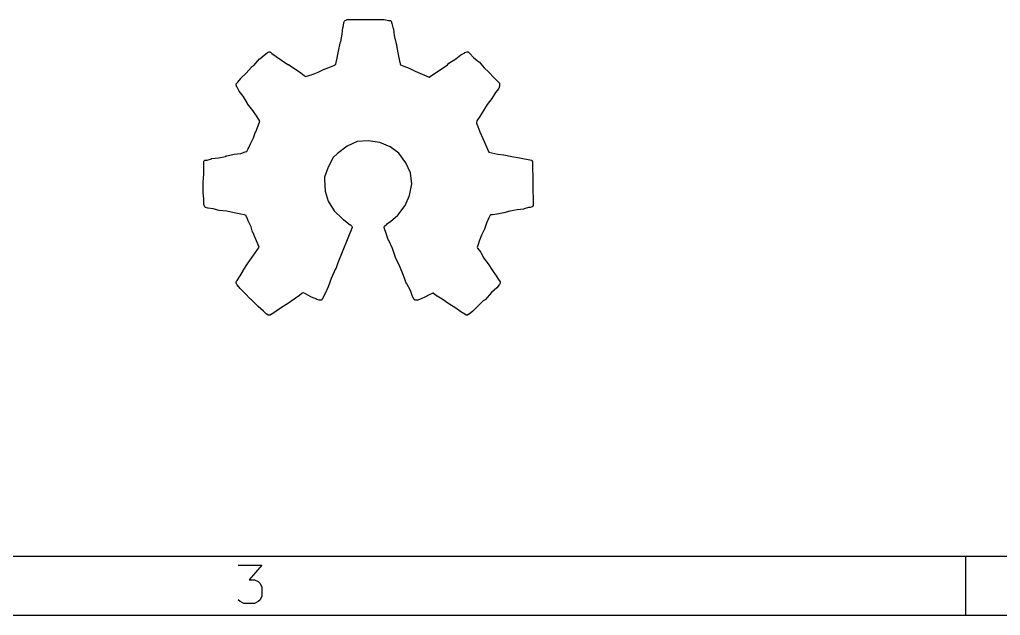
# Model space of a CAD drawing. Extents: x 0.4 to 11.3, y -7.9 to -0.4.
# Drawn here: x 5.034 to 6.346, y -7.874 to -7.077 of the extents above; entities that cross this region are included whole.
import ezdxf

# ---------------------------------------------------------------- set-up
doc = ezdxf.new("R2010")
doc.units = 0
doc.header["$MEASUREMENT"] = 0
doc.layers.add('RED2', color=1, linetype='CONTINUOUS')

msp = doc.modelspace()

# ---------------------------------------------------------------- linework, layer by layer
at = {"layer": 'RED2', "linetype": 'CONTINUOUS'}
for p, q in [((5.4664, -7.0877), (5.4674, -7.0817)), ((5.4674, -7.0815), (5.4675, -7.0813)), ((5.4674, -7.0817), (5.4674, -7.0815)), ((5.4675, -7.0813), (5.4685, -7.0793)), ((5.4685, -7.0793), (5.4687, -7.079)), ((5.4687, -7.0789), (5.4688, -7.0788)), ((5.4687, -7.079), (5.4687, -7.0789)), ((5.4688, -7.0788), (5.4689, -7.0787)), ((5.4689, -7.0787), (5.469, -7.0787)), ((5.469, -7.0787), (5.4693, -7.0785)), ((5.4693, -7.0785), (5.4713, -7.0775)), ((5.4713, -7.0775), (5.4713, -7.0775)), ((5.4713, -7.0775), (5.4714, -7.0775)), ((5.4714, -7.0775), (5.4716, -7.0774)), ((5.4716, -7.0774), (5.4719, -7.0773)), ((5.4719, -7.0773), (5.4719, -7.0774)), ((5.4719, -7.0774), (5.472, -7.0773)), ((5.472, -7.0773), (5.477, -7.0773)), ((5.477, -7.0773), (5.484, -7.0773)), ((5.484, -7.0773), (5.494, -7.0773)), ((5.494, -7.0773), (5.503, -7.0773)), ((5.503, -7.0773), (5.513, -7.0773)), ((5.513, -7.0773), (5.521, -7.0773)), ((5.521, -7.0773), (5.5211, -7.0774)), ((5.5211, -7.0774), (5.5213, -7.0774)), ((5.5213, -7.0774), (5.5271, -7.0783)), ((5.5271, -7.0783), (5.529, -7.0783)), ((5.529, -7.0783), (5.5291, -7.0784)), ((5.5291, -7.0784), (5.5291, -7.0783)), ((5.5291, -7.0783), (5.5292, -7.0784)), ((5.5292, -7.0784), (5.5296, -7.0785)), ((5.5296, -7.0785), (5.5299, -7.0787)), ((5.5299, -7.0787), (5.5303, -7.0789)), ((5.5303, -7.0789), (5.5305, -7.0793)), ((5.5305, -7.0793), (5.5305, -7.0794)), ((5.5305, -7.0794), (5.5305, -7.0794)), ((5.5305, -7.0794), (5.5306, -7.0795)), ((5.5306, -7.0795), (5.5316, -7.0825)), ((5.5316, -7.0825), (5.5316, -7.0825)), ((5.5316, -7.0825), (5.5316, -7.0825)), ((5.5316, -7.0825), (5.5336, -7.0895)), ((5.4634, -7.1065), (5.4654, -7.0967)), ((5.4654, -7.0967), (5.4663, -7.0878)), ((5.4663, -7.0878), (5.4664, -7.0878)), ((5.4664, -7.0878), (5.4664, -7.0877)), ((5.5336, -7.0895), (5.5336, -7.0897)), ((5.5336, -7.0897), (5.5337, -7.0898)), ((5.5337, -7.0898), (5.5346, -7.0987)), ((5.4604, -7.1196), (5.4624, -7.1087)), ((5.4624, -7.1087), (5.4625, -7.1085)), ((5.4625, -7.1083), (5.4634, -7.1065)), ((5.4625, -7.1085), (5.4625, -7.1083)), ((5.5346, -7.0987), (5.5376, -7.1096)), ((5.5376, -7.1096), (5.5376, -7.1098)), ((5.5376, -7.1098), (5.5377, -7.11)), ((5.5377, -7.11), (5.5377, -7.1118)), ((5.361, -7.1247), (5.365, -7.1217)), ((5.365, -7.1217), (5.3651, -7.1216)), ((5.3651, -7.1216), (5.3653, -7.1215)), ((5.3653, -7.1215), (5.3673, -7.1205)), ((5.3673, -7.1205), (5.3673, -7.1205)), ((5.3673, -7.1205), (5.3674, -7.1205)), ((5.3674, -7.1205), (5.3676, -7.1204)), ((5.3676, -7.1204), (5.3679, -7.1203)), ((5.3679, -7.1203), (5.3679, -7.1204)), ((5.3679, -7.1204), (5.368, -7.1203)), ((5.368, -7.1203), (5.3686, -7.1205)), ((5.3686, -7.1205), (5.369, -7.1207)), ((5.369, -7.1207), (5.3691, -7.1207)), ((5.3691, -7.1207), (5.3691, -7.1208)), ((5.3691, -7.1208), (5.3692, -7.1208)), ((5.3692, -7.1208), (5.3711, -7.1227)), ((5.3711, -7.1227), (5.3769, -7.1266)), ((5.4584, -7.1286), (5.4604, -7.1196)), ((5.5377, -7.1118), (5.5396, -7.1216)), ((5.5396, -7.1216), (5.5416, -7.1306)), ((5.6241, -7.1246), (5.6291, -7.1216)), ((5.6291, -7.1216), (5.6293, -7.1215)), ((5.6293, -7.1215), (5.6295, -7.1214)), ((5.6295, -7.1214), (5.6325, -7.1204)), ((5.6325, -7.1204), (5.6327, -7.1204)), ((5.6327, -7.1204), (5.633, -7.1203)), ((5.633, -7.1203), (5.6331, -7.1203)), ((5.6331, -7.1203), (5.6331, -7.1203)), ((5.6331, -7.1203), (5.6332, -7.1204)), ((5.6332, -7.1204), (5.6336, -7.1205)), ((5.6336, -7.1205), (5.6342, -7.1208)), ((5.6342, -7.1208), (5.6362, -7.1228)), ((5.6362, -7.1228), (5.6411, -7.1278)), ((5.3469, -7.1387), (5.3548, -7.1299)), ((5.3548, -7.1299), (5.3549, -7.1298)), ((5.3549, -7.1297), (5.3609, -7.1247)), ((5.3549, -7.1298), (5.3549, -7.1297)), ((5.3609, -7.1247), (5.361, -7.1247)), ((5.361, -7.1247), (5.361, -7.1247)), ((5.3769, -7.1266), (5.3769, -7.1266)), ((5.3769, -7.1266), (5.377, -7.1266)), ((5.377, -7.1266), (5.3839, -7.1316)), ((5.3839, -7.1316), (5.3839, -7.1316)), ((5.3839, -7.1316), (5.3925, -7.1373)), ((5.3925, -7.1373), (5.393, -7.1373)), ((5.393, -7.1373), (5.3932, -7.1374)), ((5.3932, -7.1374), (5.3933, -7.1374)), ((5.3933, -7.1374), (5.3935, -7.1374)), ((5.4542, -7.1385), (5.4566, -7.1369)), ((5.4566, -7.1369), (5.4574, -7.1346)), ((5.4574, -7.1346), (5.4584, -7.1287)), ((5.4584, -7.1287), (5.4584, -7.1286)), ((5.4584, -7.1287), (5.4584, -7.1287)), ((5.5416, -7.1306), (5.5416, -7.1307)), ((5.5416, -7.1307), (5.5416, -7.1307)), ((5.5416, -7.1307), (5.5426, -7.1365)), ((5.5426, -7.1365), (5.5432, -7.1377)), ((5.6059, -7.1377), (5.6078, -7.1358)), ((5.6078, -7.1358), (5.608, -7.1357)), ((5.608, -7.1357), (5.6081, -7.1356)), ((5.6081, -7.1356), (5.6171, -7.1296)), ((5.6171, -7.1296), (5.624, -7.1246)), ((5.6171, -7.1296), (5.6171, -7.1296)), ((5.624, -7.1246), (5.6241, -7.1246)), ((5.6241, -7.1246), (5.6241, -7.1246)), ((5.6411, -7.1278), (5.6481, -7.1337)), ((5.6481, -7.1337), (5.6482, -7.1338)), ((5.6482, -7.1338), (5.6483, -7.1339)), ((5.6483, -7.1339), (5.6552, -7.1419)), ((5.3298, -7.1558), (5.3368, -7.1489)), ((5.3368, -7.1489), (5.3437, -7.1409)), ((5.3437, -7.1409), (5.3439, -7.1408)), ((5.3439, -7.1408), (5.3441, -7.1406)), ((5.3441, -7.1406), (5.3469, -7.1387)), ((5.3935, -7.1374), (5.3936, -7.1375)), ((5.3936, -7.1375), (5.3937, -7.1375)), ((5.3937, -7.1375), (5.3939, -7.1376)), ((5.3939, -7.1376), (5.4029, -7.1436)), ((5.4029, -7.1436), (5.4029, -7.1436)), ((5.4029, -7.1436), (5.403, -7.1436)), ((5.403, -7.1436), (5.41, -7.1486)), ((5.41, -7.1486), (5.41, -7.1487)), ((5.41, -7.1487), (5.41, -7.1487)), ((5.41, -7.1487), (5.4149, -7.1526)), ((5.4195, -7.1524), (5.4264, -7.1504)), ((5.4264, -7.1504), (5.4333, -7.1475)), ((5.4333, -7.1475), (5.4413, -7.1435)), ((5.4413, -7.1435), (5.4414, -7.1434)), ((5.4413, -7.1435), (5.4413, -7.1435)), ((5.4414, -7.1434), (5.4494, -7.1404)), ((5.4494, -7.1404), (5.4542, -7.1385)), ((5.5432, -7.1377), (5.5476, -7.1395)), ((5.5476, -7.1395), (5.5476, -7.1395)), ((5.5476, -7.1395), (5.5477, -7.1395)), ((5.5477, -7.1395), (5.5547, -7.1425)), ((5.5547, -7.1425), (5.5547, -7.1425)), ((5.5547, -7.1425), (5.5547, -7.1425)), ((5.5547, -7.1425), (5.5627, -7.1465)), ((5.5627, -7.1465), (5.5818, -7.1541)), ((5.5818, -7.1541), (5.6059, -7.1377)), ((5.6552, -7.1419), (5.6612, -7.1478)), ((5.6612, -7.1478), (5.6682, -7.1548)), ((5.3233, -7.1639), (5.3235, -7.1636)), ((5.3235, -7.1634), (5.3238, -7.1628)), ((5.3235, -7.1636), (5.3235, -7.1634)), ((5.3238, -7.1628), (5.3258, -7.1609)), ((5.3258, -7.1609), (5.3297, -7.156)), ((5.3297, -7.156), (5.3298, -7.1559)), ((5.3298, -7.1559), (5.3298, -7.1558)), ((5.4149, -7.1526), (5.4164, -7.1533)), ((5.4164, -7.1533), (5.4167, -7.1533)), ((5.4167, -7.1533), (5.4195, -7.1524)), ((5.4195, -7.1524), (5.4195, -7.1524)), ((5.4195, -7.1524), (5.4195, -7.1524)), ((5.6682, -7.1548), (5.6722, -7.1588)), ((5.6722, -7.1588), (5.6752, -7.1618)), ((5.6752, -7.1618), (5.6755, -7.1624)), ((5.6755, -7.1624), (5.6757, -7.163)), ((5.6757, -7.163), (5.6757, -7.165)), ((5.3234, -7.1645), (5.3233, -7.1639)), ((5.3244, -7.1675), (5.3234, -7.1645)), ((5.3245, -7.1677), (5.3244, -7.1675)), ((5.3246, -7.1679), (5.3245, -7.1677)), ((5.3276, -7.1729), (5.3246, -7.1679)), ((5.3276, -7.173), (5.3276, -7.1729)), ((5.3276, -7.1729), (5.3276, -7.1729)), ((5.3326, -7.1799), (5.3276, -7.173)), ((5.6704, -7.1749), (5.6654, -7.1829)), ((5.6743, -7.17), (5.6704, -7.1749)), ((5.6744, -7.1698), (5.6743, -7.17)), ((5.6746, -7.1695), (5.6744, -7.1698)), ((5.6756, -7.1665), (5.6746, -7.1695)), ((5.6757, -7.166), (5.6756, -7.1663)), ((5.6756, -7.1663), (5.6756, -7.1665)), ((5.6757, -7.165), (5.6757, -7.166)), ((5.3383, -7.1885), (5.3326, -7.1799)), ((5.3326, -7.1799), (5.3326, -7.1799)), ((5.3383, -7.189), (5.3383, -7.1885)), ((5.3384, -7.1894), (5.3383, -7.189)), ((5.3384, -7.1895), (5.3384, -7.1894)), ((5.3384, -7.1894), (5.3384, -7.1894)), ((5.3385, -7.1896), (5.3384, -7.1895)), ((5.3385, -7.1897), (5.3385, -7.1896)), ((5.3387, -7.19), (5.3385, -7.1897)), ((5.6653, -7.183), (5.6594, -7.1909)), ((5.6654, -7.1829), (5.6653, -7.183)), ((5.6654, -7.1829), (5.6654, -7.1829)), ((5.3457, -7.199), (5.3387, -7.19)), ((5.3506, -7.2059), (5.3457, -7.199)), ((5.6544, -7.1989), (5.6494, -7.2069)), ((5.6594, -7.1909), (5.6544, -7.1989)), ((5.3536, -7.2109), (5.3506, -7.2059)), ((5.3525, -7.2204), (5.3544, -7.2145)), ((5.3551, -7.2131), (5.3536, -7.2109)), ((5.3536, -7.2109), (5.3536, -7.2109)), ((5.3536, -7.2109), (5.3536, -7.2109)), ((5.3544, -7.2145), (5.3545, -7.2144)), ((5.3545, -7.2143), (5.3551, -7.2131)), ((5.3545, -7.2144), (5.3545, -7.2143)), ((5.6455, -7.2127), (5.6447, -7.2153)), ((5.6447, -7.2153), (5.6447, -7.2157)), ((5.6447, -7.2157), (5.6465, -7.2203)), ((5.6494, -7.2069), (5.6455, -7.2127)), ((5.6494, -7.2069), (5.6494, -7.2069)), ((5.6494, -7.2069), (5.6494, -7.2069)), ((5.3465, -7.2353), (5.3494, -7.2274)), ((5.3494, -7.2274), (5.3495, -7.2274)), ((5.3495, -7.2273), (5.3525, -7.2204)), ((5.3495, -7.2274), (5.3495, -7.2273)), ((5.6465, -7.2203), (5.6495, -7.2273)), ((5.6495, -7.2273), (5.6495, -7.2273)), ((5.6495, -7.2273), (5.6535, -7.2363)), ((5.3425, -7.2433), (5.3465, -7.2353)), ((5.4854, -7.2406), (5.4718, -7.2464)), ((5.4999, -7.2397), (5.4854, -7.2406)), ((5.5156, -7.2416), (5.4999, -7.2397)), ((5.5292, -7.2475), (5.5156, -7.2416)), ((5.6535, -7.2363), (5.6535, -7.2363)), ((5.6535, -7.2363), (5.6535, -7.2364)), ((5.6535, -7.2364), (5.6612, -7.2546)), ((5.3296, -7.2564), (5.3355, -7.2544)), ((5.3355, -7.2544), (5.3378, -7.2536)), ((5.3378, -7.2536), (5.3395, -7.2503)), ((5.3395, -7.2503), (5.3425, -7.2433)), ((5.3425, -7.2433), (5.3425, -7.2433)), ((5.3425, -7.2433), (5.3425, -7.2433)), ((5.4718, -7.2464), (5.4591, -7.2563)), ((5.5408, -7.2562), (5.5292, -7.2475)), ((5.6612, -7.2546), (5.6733, -7.2574)), ((5.2803, -7.267), (5.2805, -7.2664)), ((5.2803, -7.27), (5.2803, -7.267)), ((5.2805, -7.2664), (5.2814, -7.2655)), ((5.2814, -7.2655), (5.282, -7.2653)), ((5.282, -7.2653), (5.2847, -7.2653)), ((5.2847, -7.2653), (5.2905, -7.2634)), ((5.2905, -7.2634), (5.2906, -7.2634)), ((5.2906, -7.2634), (5.2908, -7.2633)), ((5.2908, -7.2633), (5.2997, -7.2624)), ((5.2997, -7.2624), (5.3092, -7.2605)), ((5.3092, -7.2605), (5.3098, -7.2598)), ((5.3098, -7.2598), (5.31, -7.2597)), ((5.31, -7.2597), (5.3101, -7.2596)), ((5.3101, -7.2596), (5.3102, -7.2595)), ((5.3102, -7.2595), (5.3104, -7.2595)), ((5.3104, -7.2595), (5.3107, -7.2594)), ((5.3104, -7.2595), (5.3104, -7.2595)), ((5.3107, -7.2594), (5.3207, -7.2574)), ((5.3207, -7.2574), (5.3208, -7.2574)), ((5.3208, -7.2573), (5.3296, -7.2564)), ((5.3208, -7.2574), (5.3208, -7.2573)), ((5.4533, -7.262), (5.4465, -7.2747)), ((5.4591, -7.2563), (5.4533, -7.262)), ((5.5505, -7.2688), (5.5408, -7.2562)), ((5.6733, -7.2574), (5.6812, -7.2583)), ((5.6812, -7.2583), (5.6813, -7.2584)), ((5.6813, -7.2584), (5.6813, -7.2584)), ((5.6813, -7.2584), (5.6923, -7.2604)), ((5.6923, -7.2604), (5.6923, -7.2604)), ((5.6923, -7.2604), (5.6923, -7.2604)), ((5.6923, -7.2604), (5.7023, -7.2624)), ((5.7023, -7.2624), (5.7183, -7.2654)), ((5.7183, -7.2654), (5.7185, -7.2654)), ((5.7185, -7.2654), (5.7186, -7.2654)), ((5.7186, -7.2654), (5.7187, -7.2655)), ((5.7187, -7.2655), (5.7189, -7.2656)), ((5.7189, -7.2656), (5.7192, -7.266)), ((5.7192, -7.266), (5.7195, -7.2663)), ((5.7195, -7.2663), (5.7196, -7.2666)), ((5.7196, -7.2666), (5.7196, -7.2667)), ((5.7196, -7.2667), (5.7196, -7.2667)), ((5.7196, -7.2667), (5.7197, -7.267)), ((5.7197, -7.267), (5.7207, -7.326)), ((5.2803, -7.275), (5.2803, -7.27)), ((5.2803, -7.2839), (5.2803, -7.275)), ((5.4465, -7.2747), (5.4417, -7.2883)), ((5.5564, -7.2825), (5.5505, -7.2688)), ((5.2793, -7.2949), (5.2803, -7.2839)), ((5.4417, -7.2883), (5.4417, -7.291)), ((5.4417, -7.291), (5.4426, -7.3067)), ((5.5583, -7.2969), (5.5564, -7.2825)), ((5.2793, -7.295), (5.2793, -7.2949)), ((5.2793, -7.2949), (5.2793, -7.2949)), ((5.2793, -7.297), (5.2793, -7.295)), ((5.2793, -7.309), (5.2793, -7.297)), ((5.4426, -7.3067), (5.4465, -7.3203)), ((5.5554, -7.3125), (5.5583, -7.2969)), ((5.2794, -7.3091), (5.2793, -7.309)), ((5.2793, -7.3092), (5.2794, -7.3091)), ((5.2803, -7.3171), (5.2793, -7.3092)), ((5.2803, -7.322), (5.2803, -7.3171)), ((5.4465, -7.3203), (5.4543, -7.333)), ((5.5495, -7.3262), (5.5554, -7.3125)), ((5.2803, -7.325), (5.2803, -7.322)), ((5.2804, -7.3251), (5.2803, -7.325)), ((5.2804, -7.3254), (5.2803, -7.3251)), ((5.2803, -7.3251), (5.2804, -7.3251)), ((5.2805, -7.3256), (5.2804, -7.3254)), ((5.2805, -7.3257), (5.2805, -7.3256)), ((5.2815, -7.3277), (5.2805, -7.3257)), ((5.2805, -7.3257), (5.2805, -7.3257)), ((5.2819, -7.3283), (5.2815, -7.3277)), ((5.2823, -7.3285), (5.2819, -7.3283)), ((5.2824, -7.3285), (5.2823, -7.3285)), ((5.2824, -7.3286), (5.2824, -7.3285)), ((5.2825, -7.3286), (5.2824, -7.3286)), ((5.2855, -7.3296), (5.2825, -7.3286)), ((5.2856, -7.3296), (5.2855, -7.3296)), ((5.2858, -7.3296), (5.2856, -7.3296)), ((5.2927, -7.3306), (5.2858, -7.3296)), ((5.3006, -7.3326), (5.2927, -7.3306)), ((5.3007, -7.3326), (5.3006, -7.3326)), ((5.3008, -7.3327), (5.3007, -7.3326)), ((5.3107, -7.3336), (5.3008, -7.3327)), ((5.3207, -7.3356), (5.3107, -7.3336)), ((5.4543, -7.333), (5.465, -7.3436)), ((5.5398, -7.3389), (5.5495, -7.3262)), ((5.6893, -7.3336), (5.6814, -7.3356)), ((5.6993, -7.3316), (5.6893, -7.3336)), ((5.7082, -7.3307), (5.6993, -7.3316)), ((5.7084, -7.3306), (5.7082, -7.3307)), ((5.7085, -7.3306), (5.7084, -7.3306)), ((5.7143, -7.3287), (5.7085, -7.3306)), ((5.716, -7.3287), (5.7143, -7.3287)), ((5.7163, -7.3286), (5.716, -7.3287)), ((5.7165, -7.3286), (5.7163, -7.3286)), ((5.7195, -7.3276), (5.7165, -7.3286)), ((5.7196, -7.3275), (5.7195, -7.3276)), ((5.7197, -7.3275), (5.7196, -7.3275)), ((5.7201, -7.3273), (5.7197, -7.3275)), ((5.7197, -7.3275), (5.7197, -7.3275)), ((5.7203, -7.3269), (5.7201, -7.3273)), ((5.7206, -7.3266), (5.7203, -7.3269)), ((5.7207, -7.326), (5.7206, -7.3261)), ((5.7206, -7.3261), (5.7207, -7.3261)), ((5.7207, -7.3261), (5.7206, -7.3262)), ((5.7206, -7.3262), (5.7206, -7.3266)), ((5.3296, -7.3376), (5.3207, -7.3356)), ((5.3297, -7.3376), (5.3296, -7.3376)), ((5.3346, -7.3386), (5.3297, -7.3376)), ((5.3297, -7.3376), (5.3297, -7.3376)), ((5.3367, -7.3393), (5.3346, -7.3386)), ((5.3374, -7.3415), (5.3367, -7.3393)), ((5.3374, -7.3416), (5.3374, -7.3415)), ((5.3375, -7.3416), (5.3374, -7.3416)), ((5.3395, -7.3466), (5.3375, -7.3416)), ((5.3395, -7.3467), (5.3395, -7.3466)), ((5.3434, -7.3546), (5.3395, -7.3467)), ((5.3395, -7.3467), (5.3395, -7.3467)), ((5.465, -7.3436), (5.4667, -7.3445)), ((5.4667, -7.3445), (5.4669, -7.3446)), ((5.4669, -7.3446), (5.467, -7.3447)), ((5.467, -7.3447), (5.472, -7.3487)), ((5.53, -7.3476), (5.5398, -7.3389)), ((5.6615, -7.3427), (5.6585, -7.3496)), ((5.6634, -7.339), (5.6615, -7.3427)), ((5.6637, -7.3387), (5.6634, -7.339)), ((5.666, -7.3387), (5.6637, -7.3387)), ((5.6661, -7.3386), (5.666, -7.3387)), ((5.6663, -7.3386), (5.6661, -7.3386)), ((5.6723, -7.3376), (5.6663, -7.3386)), ((5.6724, -7.3376), (5.6723, -7.3376)), ((5.6723, -7.3376), (5.6723, -7.3376)), ((5.6814, -7.3356), (5.6724, -7.3376)), ((5.6814, -7.3356), (5.6814, -7.3356)), ((5.6814, -7.3356), (5.6814, -7.3356)), ((5.3454, -7.3615), (5.3434, -7.3546)), ((5.4785, -7.3556), (5.4596, -7.4026)), ((5.472, -7.3487), (5.472, -7.3487)), ((5.472, -7.3487), (5.476, -7.3517)), ((5.476, -7.3517), (5.4761, -7.3518)), ((5.4761, -7.3518), (5.4762, -7.3518)), ((5.4762, -7.3518), (5.4782, -7.3538)), ((5.4782, -7.3538), (5.4782, -7.3538)), ((5.4782, -7.3538), (5.4782, -7.3538)), ((5.4782, -7.3538), (5.4782, -7.3538)), ((5.4782, -7.3538), (5.4785, -7.3544)), ((5.4785, -7.3544), (5.4785, -7.3547)), ((5.4785, -7.3547), (5.4787, -7.355)), ((5.4787, -7.355), (5.4785, -7.3556)), ((5.4785, -7.3556), (5.4785, -7.3556)), ((5.4785, -7.3556), (5.4785, -7.3556)), ((5.4785, -7.3556), (5.4785, -7.3556)), ((5.5213, -7.3549), (5.5215, -7.3546)), ((5.5214, -7.3555), (5.5213, -7.3549)), ((5.5224, -7.3585), (5.5214, -7.3555)), ((5.5215, -7.3544), (5.5218, -7.3538)), ((5.5215, -7.3546), (5.5215, -7.3544)), ((5.5218, -7.3538), (5.5248, -7.3508)), ((5.5244, -7.3645), (5.5224, -7.3585)), ((5.5248, -7.3508), (5.525, -7.3507)), ((5.525, -7.3507), (5.5251, -7.3506)), ((5.5251, -7.3506), (5.53, -7.3476)), ((5.6555, -7.3577), (5.6515, -7.3656)), ((5.6556, -7.3576), (5.6555, -7.3577)), ((5.6555, -7.3577), (5.6555, -7.3577)), ((5.6585, -7.3496), (5.6556, -7.3576)), ((5.3455, -7.3617), (5.3454, -7.3615)), ((5.3454, -7.3615), (5.3454, -7.3615)), ((5.3541, -7.3818), (5.3455, -7.3617)), ((5.5244, -7.3646), (5.5244, -7.3645)), ((5.5244, -7.3645), (5.5244, -7.3645)), ((5.5274, -7.3726), (5.5244, -7.3646)), ((5.5275, -7.3726), (5.5274, -7.3726)), ((5.5275, -7.3727), (5.5275, -7.3726)), ((5.5324, -7.3836), (5.5275, -7.3727)), ((5.6515, -7.3656), (5.6486, -7.3736)), ((5.3386, -7.404), (5.3541, -7.3818)), ((5.5364, -7.3955), (5.5324, -7.3836)), ((5.6466, -7.3795), (5.6458, -7.3819)), ((5.6458, -7.3819), (5.6464, -7.3831)), ((5.6464, -7.3831), (5.6503, -7.388)), ((5.6486, -7.3736), (5.6466, -7.3795)), ((5.5365, -7.3956), (5.5364, -7.3955)), ((5.5365, -7.3957), (5.5365, -7.3956)), ((5.5425, -7.4077), (5.5365, -7.3957)), ((5.6503, -7.388), (5.6504, -7.3881)), ((5.6504, -7.3881), (5.6505, -7.3883)), ((5.6505, -7.3883), (5.6544, -7.3961)), ((5.6544, -7.3961), (5.6603, -7.404)), ((5.3326, -7.4131), (5.3386, -7.4041)), ((5.3386, -7.4041), (5.3386, -7.404)), ((5.3386, -7.4041), (5.3386, -7.4041)), ((5.4565, -7.4107), (5.4506, -7.4236)), ((5.4566, -7.4106), (5.4565, -7.4106)), ((5.4565, -7.4106), (5.4565, -7.4107)), ((5.4596, -7.4026), (5.4566, -7.4106)), ((5.4596, -7.4026), (5.4596, -7.4026)), ((5.5474, -7.4196), (5.5425, -7.4077)), ((5.6603, -7.404), (5.6603, -7.404)), ((5.6603, -7.404), (5.6604, -7.4041)), ((5.6604, -7.4041), (5.6664, -7.4131)), ((5.3246, -7.4261), (5.3286, -7.4201)), ((5.3286, -7.4201), (5.3326, -7.4132)), ((5.3326, -7.4132), (5.3326, -7.4131)), ((5.3326, -7.4131), (5.3326, -7.4131)), ((5.4506, -7.4236), (5.4466, -7.4346)), ((5.5514, -7.4306), (5.5474, -7.4196)), ((5.5474, -7.4196), (5.5474, -7.4196)), ((5.6664, -7.4131), (5.6714, -7.42)), ((5.6714, -7.42), (5.6714, -7.4201)), ((5.6714, -7.4201), (5.6714, -7.4201)), ((5.6714, -7.4201), (5.6744, -7.4251)), ((5.6744, -7.4251), (5.6764, -7.4281)), ((5.3233, -7.4289), (5.3235, -7.4284)), ((5.3234, -7.429), (5.3233, -7.4289)), ((5.3233, -7.4291), (5.3234, -7.429)), ((5.3235, -7.4296), (5.3233, -7.4291)), ((5.3235, -7.4283), (5.3245, -7.4263)), ((5.3235, -7.4284), (5.3235, -7.4283)), ((5.3235, -7.4283), (5.3235, -7.4283)), ((5.3235, -7.4284), (5.3235, -7.4284)), ((5.3235, -7.4297), (5.3235, -7.4296)), ((5.3235, -7.4296), (5.3235, -7.4296)), ((5.3245, -7.4317), (5.3235, -7.4297)), ((5.3235, -7.4297), (5.3235, -7.4297)), ((5.3245, -7.4263), (5.3246, -7.4262)), ((5.3246, -7.4319), (5.3245, -7.4317)), ((5.3246, -7.4262), (5.3246, -7.4261)), ((5.3247, -7.432), (5.3246, -7.4319)), ((5.3287, -7.437), (5.3247, -7.432)), ((5.3288, -7.4371), (5.3287, -7.437)), ((5.3288, -7.4372), (5.3288, -7.4371)), ((5.3348, -7.4432), (5.3288, -7.4372)), ((5.4465, -7.4347), (5.4425, -7.4437)), ((5.4466, -7.4346), (5.4465, -7.4346)), ((5.4465, -7.4346), (5.4465, -7.4347)), ((5.5515, -7.4307), (5.5514, -7.4306)), ((5.5515, -7.4308), (5.5515, -7.4307)), ((5.5565, -7.4397), (5.5515, -7.4308)), ((5.6721, -7.4363), (5.6652, -7.4422)), ((5.6722, -7.4361), (5.6721, -7.4363)), ((5.6723, -7.436), (5.6722, -7.4361)), ((5.6753, -7.432), (5.6723, -7.436)), ((5.6754, -7.4319), (5.6753, -7.432)), ((5.6755, -7.4317), (5.6754, -7.4319)), ((5.6765, -7.4297), (5.6755, -7.4317)), ((5.6764, -7.4281), (5.6766, -7.4287)), ((5.6767, -7.4291), (5.6765, -7.4297)), ((5.6766, -7.4287), (5.6766, -7.4289)), ((5.6766, -7.4289), (5.6767, -7.4291)), ((5.3428, -7.4512), (5.3348, -7.4432)), ((5.3438, -7.4522), (5.3428, -7.4512)), ((5.3528, -7.4612), (5.3438, -7.4522)), ((5.4009, -7.4514), (5.3919, -7.4574)), ((5.401, -7.4514), (5.4009, -7.4514)), ((5.4009, -7.4514), (5.4009, -7.4514)), ((5.408, -7.4464), (5.401, -7.4514)), ((5.4119, -7.4434), (5.408, -7.4463)), ((5.408, -7.4463), (5.408, -7.4463)), ((5.408, -7.4463), (5.408, -7.4464)), ((5.4131, -7.4428), (5.4119, -7.4434)), ((5.4153, -7.4435), (5.4131, -7.4428)), ((5.4201, -7.4464), (5.4153, -7.4435)), ((5.4202, -7.4465), (5.4201, -7.4464)), ((5.4203, -7.4465), (5.4202, -7.4465)), ((5.4243, -7.4485), (5.4203, -7.4465)), ((5.4313, -7.4515), (5.4243, -7.4485)), ((5.4243, -7.4485), (5.4243, -7.4485)), ((5.4243, -7.4485), (5.4243, -7.4485)), ((5.4314, -7.4515), (5.4313, -7.4515)), ((5.4315, -7.4516), (5.4314, -7.4515)), ((5.4345, -7.4526), (5.4315, -7.4516)), ((5.4381, -7.4523), (5.4378, -7.4523)), ((5.4385, -7.4517), (5.4381, -7.4523)), ((5.4395, -7.4497), (5.4385, -7.4517)), ((5.4425, -7.4437), (5.4395, -7.4497)), ((5.4395, -7.4497), (5.4395, -7.4497)), ((5.4425, -7.4437), (5.4425, -7.4437)), ((5.4425, -7.4437), (5.4425, -7.4437)), ((5.5594, -7.4476), (5.5565, -7.4397)), ((5.5595, -7.4477), (5.5594, -7.4476)), ((5.5615, -7.4517), (5.5595, -7.4477)), ((5.5595, -7.4477), (5.5595, -7.4477)), ((5.5619, -7.4523), (5.5615, -7.4517)), ((5.5622, -7.4523), (5.5619, -7.4523)), ((5.5716, -7.4505), (5.5666, -7.4525)), ((5.5717, -7.4505), (5.5716, -7.4505)), ((5.5757, -7.4485), (5.5717, -7.4505)), ((5.5717, -7.4505), (5.5717, -7.4505)), ((5.5817, -7.4455), (5.5757, -7.4485)), ((5.5857, -7.4435), (5.5817, -7.4455)), ((5.5859, -7.4433), (5.5857, -7.4435)), ((5.5862, -7.4432), (5.5859, -7.4433)), ((5.5863, -7.443), (5.5862, -7.4432)), ((5.5871, -7.4434), (5.5863, -7.443)), ((5.592, -7.4473), (5.5871, -7.4434)), ((5.5921, -7.4474), (5.592, -7.4473)), ((5.5922, -7.4474), (5.5921, -7.4474)), ((5.5991, -7.4514), (5.5922, -7.4474)), ((5.6081, -7.4574), (5.5991, -7.4514)), ((5.6562, -7.4521), (5.656, -7.4523)), ((5.6563, -7.4521), (5.6562, -7.4521)), ((5.6652, -7.4422), (5.6563, -7.4521)), ((5.6563, -7.4521), (5.6563, -7.4521)), ((5.6563, -7.4521), (5.6563, -7.4521)), ((5.3529, -7.4612), (5.3528, -7.4612)), ((5.3529, -7.4613), (5.3529, -7.4612)), ((5.3599, -7.4672), (5.3529, -7.4613)), ((5.3839, -7.4624), (5.377, -7.4674)), ((5.3919, -7.4574), (5.3839, -7.4624)), ((5.3919, -7.4574), (5.3919, -7.4574)), ((5.3919, -7.4574), (5.3919, -7.4574)), ((5.4347, -7.4526), (5.4345, -7.4526)), ((5.435, -7.4527), (5.4347, -7.4526)), ((5.437, -7.4527), (5.435, -7.4527)), ((5.4376, -7.4525), (5.437, -7.4527)), ((5.4378, -7.4523), (5.4376, -7.4525)), ((5.5624, -7.4525), (5.5622, -7.4523)), ((5.563, -7.4527), (5.5624, -7.4525)), ((5.566, -7.4527), (5.563, -7.4527)), ((5.5663, -7.4526), (5.566, -7.4527)), ((5.566, -7.4527), (5.566, -7.4527)), ((5.5666, -7.4525), (5.5663, -7.4526)), ((5.6171, -7.4634), (5.6081, -7.4574)), ((5.624, -7.4684), (5.6171, -7.4634)), ((5.6462, -7.4612), (5.6402, -7.4672)), ((5.654, -7.4534), (5.6462, -7.4612)), ((5.6557, -7.4525), (5.654, -7.4534)), ((5.656, -7.4523), (5.6557, -7.4525)), ((5.6557, -7.4525), (5.6557, -7.4525)), ((5.6557, -7.4525), (5.6557, -7.4525)), ((5.6557, -7.4525), (5.6557, -7.4525)), ((5.3638, -7.4712), (5.3599, -7.4672)), ((5.3641, -7.4713), (5.3638, -7.4712)), ((5.3643, -7.4715), (5.3641, -7.4713)), ((5.3663, -7.4725), (5.3643, -7.4715)), ((5.3664, -7.4725), (5.3663, -7.4725)), ((5.3663, -7.4725), (5.3663, -7.4725)), ((5.3666, -7.4726), (5.3664, -7.4725)), ((5.3669, -7.4727), (5.3666, -7.4726)), ((5.367, -7.4727), (5.3669, -7.4726)), ((5.3669, -7.4726), (5.3669, -7.4727)), ((5.368, -7.4727), (5.367, -7.4727)), ((5.3681, -7.4726), (5.368, -7.4727)), ((5.3684, -7.4726), (5.3681, -7.4727)), ((5.3681, -7.4727), (5.3681, -7.4726)), ((5.3686, -7.4725), (5.3684, -7.4726)), ((5.3687, -7.4725), (5.3686, -7.4725)), ((5.3707, -7.4715), (5.3687, -7.4725)), ((5.3687, -7.4725), (5.3687, -7.4725)), ((5.3708, -7.4714), (5.3707, -7.4715)), ((5.3709, -7.4714), (5.3708, -7.4714)), ((5.3769, -7.4674), (5.3709, -7.4714)), ((5.377, -7.4674), (5.3769, -7.4674)), ((5.3769, -7.4674), (5.3769, -7.4674)), ((5.6241, -7.4684), (5.624, -7.4684)), ((5.6291, -7.4714), (5.6241, -7.4684)), ((5.6241, -7.4684), (5.6241, -7.4684)), ((5.6292, -7.4715), (5.6291, -7.4714)), ((5.6293, -7.4715), (5.6292, -7.4715)), ((5.6313, -7.4725), (5.6293, -7.4715)), ((5.6319, -7.4727), (5.6313, -7.4725)), ((5.632, -7.4726), (5.6319, -7.4727)), ((5.6321, -7.4727), (5.632, -7.4726)), ((5.6327, -7.4725), (5.6321, -7.4727)), ((5.6347, -7.4715), (5.6327, -7.4725)), ((5.6349, -7.4714), (5.6347, -7.4715)), ((5.635, -7.4713), (5.6349, -7.4714)), ((5.64, -7.4673), (5.635, -7.4713)), ((5.6401, -7.4672), (5.64, -7.4673)), ((5.6402, -7.4672), (5.6401, -7.4672)), ((11.2206, -7.7956), (0.4724, -7.7956)), ((6.2992, -7.7956), (6.2992, -7.8743)), ((5.3262, -7.8071), (5.3578, -7.8071)), ((5.3578, -7.8071), (5.3408, -7.8266)), ((5.3408, -7.8266), (5.3481, -7.8266)), ((5.3481, -7.8266), (5.353, -7.8291)), ((5.353, -7.8291), (5.3554, -7.8315)), ((5.3554, -7.8315), (5.3578, -7.8364)), ((5.3578, -7.8364), (5.3578, -7.8486)), ((5.3286, -7.8559), (5.3262, -7.8534)), ((5.3335, -7.8583), (5.3286, -7.8559)), ((5.3481, -7.8583), (5.3335, -7.8583)), ((5.353, -7.8559), (5.3481, -7.8583)), ((5.3554, -7.8534), (5.353, -7.8559)), ((5.3578, -7.8486), (5.3554, -7.8534)), ((11.2993, -7.8743), (0.3937, -7.8743))]:
    msp.add_line(p, q, dxfattribs=at)

doc.saveas('drawing.dxf')
